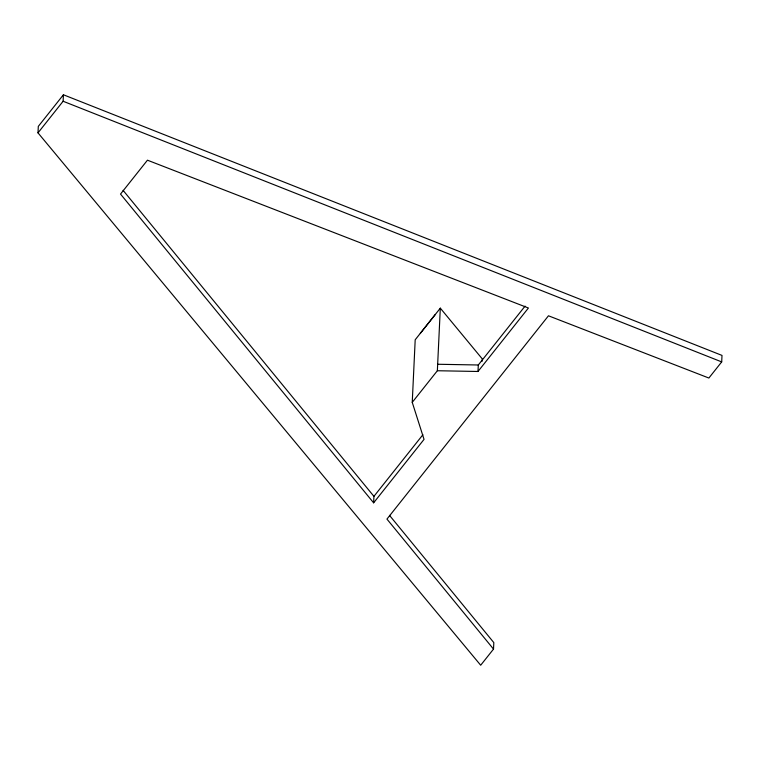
<?xml version="1.0" encoding="UTF-8"?>
<svg xmlns="http://www.w3.org/2000/svg" width="760" height="760" viewBox="0 0 760 760"><rect width="100%" height="100%" fill="white"/><g stroke="black" fill="none" stroke-linecap="round" stroke-linejoin="round"><path stroke-width="1.14" d="M38 132.867L38.304 126.378L63.422 94.772L722 355.414L721.696 361.902L708.871 378.034L548.464 315.79L386.945 519.089L493.515 649.097L480.69 665.228L38 132.867L63.118 101.251L63.422 94.772M373.625 502.835L424.042 439.375L412.243 402.353L437.361 370.737L477.992 371.478L528.418 308.009L147.45 160.189L120.526 194.075L373.625 502.835L373.93 496.356L422.892 434.739M412.243 402.353L415.197 339.777L440.315 308.161L482.277 358.91L482.173 361.256M437.361 370.737L440.315 308.161M477.992 371.478L478.306 364.99L525.065 306.128M493.515 649.097L493.819 642.618L389.5 515.356M437.665 364.258L478.306 364.99M63.118 101.251L721.696 361.902M435.195 314.611L420.318 333.327M123.082 190.342L373.93 496.356"/></g></svg>
